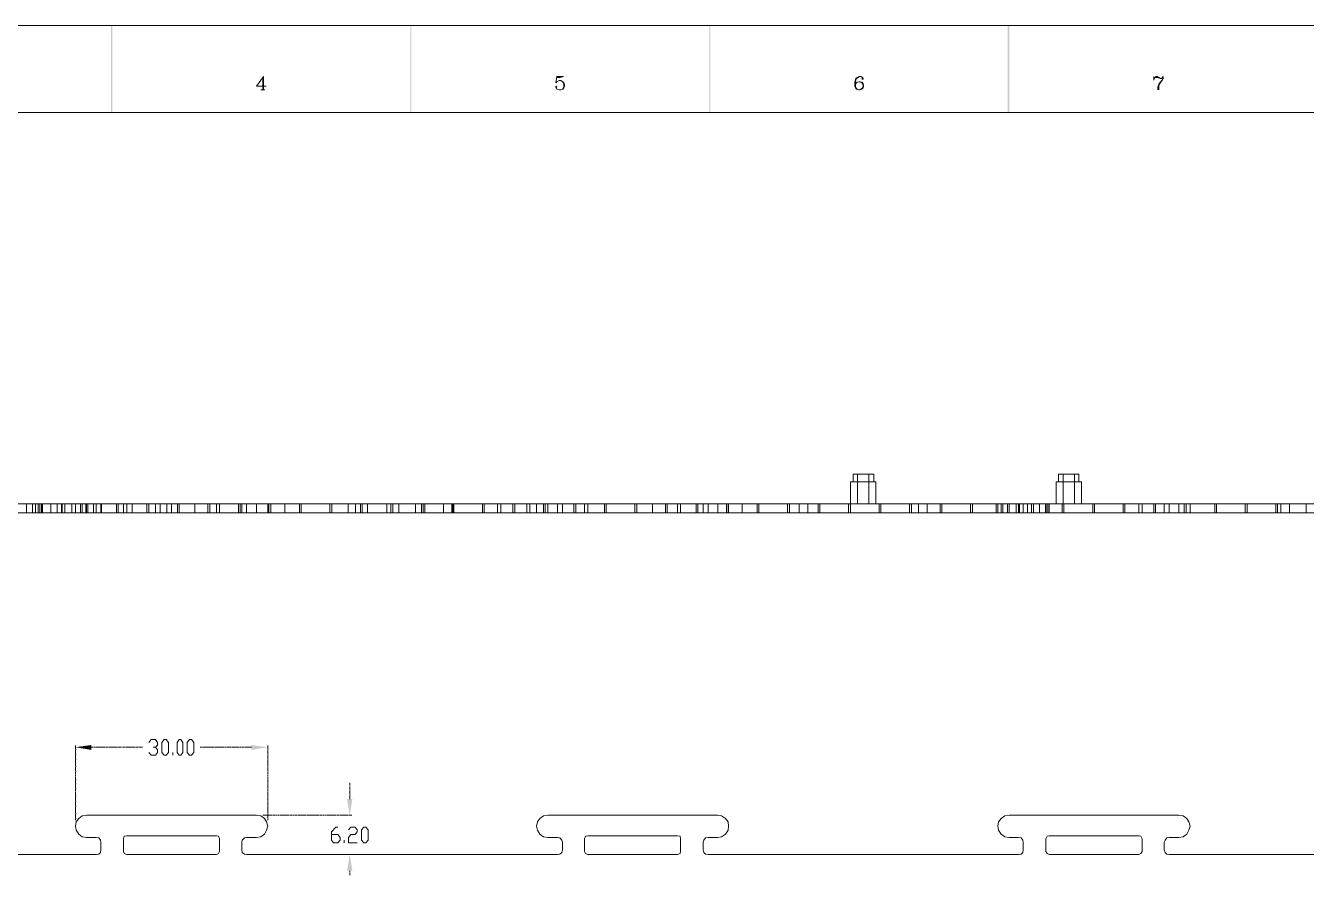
# Model space of a CAD drawing. Header units: millimetres. Extents: x 3 to 291, y 3 to 207.
# Drawn here: x 70.2 to 170.6, y 140.2 to 206.8 of the extents above; entities that cross this region are included whole.
import ezdxf

# ---------------------------------------------------------------- set-up
doc = ezdxf.new("R2010")
doc.units = ezdxf.units.MM

msp = doc.modelspace()

# ---------------------------------------------------------------- hatches: boundary and pattern name
h = msp.add_hatch(color=7)
h.dxf.hatch_style = 2
h.paths.add_polyline_path([(76.877228, 206.825215), (76.961894, 200.009548), (76.961894, 206.825215)])
h = msp.add_hatch(color=7)
h.dxf.hatch_style = 2
h.paths.add_polyline_path([(76.877228, 200.009442), (76.961894, 200.009442), (76.877228, 206.825109)])
h = msp.add_hatch(color=7)
h.dxf.hatch_style = 2
h.paths.add_polyline_path([(100.33, 206.825215), (100.414667, 200.009548), (100.414667, 206.825215)])
h = msp.add_hatch(color=7)
h.dxf.hatch_style = 2
h.paths.add_polyline_path([(100.33, 200.009442), (100.414667, 200.009442), (100.33, 206.825109)])
h = msp.add_hatch(color=7)
h.dxf.hatch_style = 2
h.paths.add_polyline_path([(123.782772, 206.825215), (123.867086, 200.009548), (123.867086, 206.825215)])
h = msp.add_hatch(color=7)
h.dxf.hatch_style = 2
h.paths.add_polyline_path([(123.782772, 200.009442), (123.867086, 200.009442), (123.782772, 206.825109)])
h = msp.add_hatch(color=7)
h.dxf.hatch_style = 2
h.paths.add_polyline_path([(147.193, 206.825215), (147.32, 200.009548), (147.32, 206.825215)])
h = msp.add_hatch(color=7)
h.dxf.hatch_style = 2
h.paths.add_polyline_path([(147.193, 200.009442), (147.32, 200.009442), (147.193, 206.825109)])
at = {"true_color": 0x00ffff}
h = msp.add_hatch(color=4, dxfattribs=at)
h.dxf.hatch_style = 2
h.paths.add_polyline_path([(74.083333, 150.225442), (75.311, 150.013776), (75.311, 150.394776)])
h = msp.add_hatch(color=4, dxfattribs=at)
h.dxf.hatch_style = 2
h.paths.add_polyline_path([(89.154071, 150.225442), (87.884071, 150.394776), (87.884071, 150.013776)])
h = msp.add_hatch(color=4, dxfattribs=at)
h.dxf.hatch_style = 2
h.paths.add_polyline_path([(95.588667, 144.891407), (95.800333, 146.161407), (95.377, 146.161407)])
h = msp.add_hatch(color=4, dxfattribs=at)
h.dxf.hatch_style = 2
h.paths.add_polyline_path([(95.588667, 141.80118), (95.377, 140.53118), (95.800333, 140.53118)])

# ---------------------------------------------------------------- linework, layer by layer
at = {"color": 7, "lineweight": 0}
for points in [[(291.422702, 206.825109), (3.175035, 206.825109)], [(291.422702, 206.825109), (3.175035, 206.825109)], [(88.815263, 201.787513), (88.815263, 202.845846), (88.264929, 202.083846), (89.026929, 202.083846)], [(88.773035, 202.718705), (88.773035, 201.787372)], [(111.844667, 202.845846), (111.76, 202.337846), (111.844667, 202.422513), (112.014, 202.50718), (112.141, 202.50718), (112.310333, 202.422513), (112.395, 202.337846), (112.437333, 202.210846), (112.437333, 202.083846), (112.395, 201.956846), (112.310333, 201.829846), (112.141, 201.787513), (112.014, 201.787513), (111.844667, 201.829846), (111.802333, 201.914513), (111.76, 201.99918), (111.76, 202.041513), (111.802333, 202.083846), (111.844667, 202.041513), (111.802333, 201.99918)], [(111.844667, 202.845846), (112.352667, 202.845846)], [(111.844667, 202.761109), (112.098667, 202.761109), (112.352667, 202.845776)], [(112.140965, 202.50718), (112.267965, 202.422513), (112.352631, 202.337846), (112.394965, 202.210846), (112.394965, 202.083846), (112.352631, 201.956846), (112.267965, 201.829846), (112.140965, 201.787513)], [(135.805333, 202.676513), (135.763, 202.63418), (135.805333, 202.591846), (135.847667, 202.63418), (135.847667, 202.676513), (135.805333, 202.76118), (135.678333, 202.845846), (135.551333, 202.845846), (135.382, 202.76118), (135.297333, 202.676513), (135.255, 202.591846), (135.212667, 202.38018), (135.212667, 202.083846), (135.255, 201.956846), (135.339667, 201.829846), (135.509, 201.787513), (135.593667, 201.787513), (135.763, 201.829846), (135.847667, 201.956846), (135.89, 202.083846), (135.89, 202.12618), (135.847667, 202.295513), (135.763, 202.38018), (135.593667, 202.422513), (135.551333, 202.422513), (135.382, 202.38018), (135.297333, 202.295513), (135.255, 202.12618)], [(135.551404, 202.845846), (135.466737, 202.76118), (135.339737, 202.676513), (135.297404, 202.591846), (135.255071, 202.38018), (135.255071, 202.083846), (135.297404, 201.956846), (135.382071, 201.829846), (135.509071, 201.787513)], [(135.593631, 201.787513), (135.678298, 201.829846), (135.805298, 201.956846), (135.847631, 202.083846), (135.847631, 202.12618), (135.805298, 202.295513), (135.678298, 202.38018), (135.593631, 202.422513)], [(158.665263, 202.845846), (158.665263, 202.549513)], [(158.665263, 202.634144), (158.749929, 202.718811), (158.834596, 202.845811), (158.919616, 202.845811), (159.173263, 202.676478), (159.258282, 202.676478), (159.300263, 202.718811), (159.384929, 202.845811)], [(158.75, 202.718705), (158.834667, 202.761039), (158.919333, 202.761039), (159.173333, 202.676372)], [(159.300192, 202.549548), (159.088526, 202.295548), (159.046192, 202.210882), (158.961526, 202.041548), (158.961526, 201.787548)], [(159.384929, 202.845846), (159.384929, 202.676513), (159.300263, 202.549513), (159.130929, 202.295513), (159.088596, 202.210846), (159.046263, 202.041513), (159.046263, 201.787513)], [(88.603737, 201.787513), (88.942404, 201.787513)], [(134.873929, 169.317846), (134.873929, 171.053513)], [(136.863702, 171.053478), (134.874035, 171.053478)], [(135.085596, 171.64618), (135.085596, 171.053513)], [(136.694369, 171.646144), (135.085702, 171.646144)], [(136.694369, 171.646144), (136.694369, 171.053478)], [(136.863702, 169.317811), (136.863702, 171.053478)], [(151.003, 169.317846), (151.003, 171.053513)], [(152.992702, 171.053478), (151.003035, 171.053478)], [(151.171981, 171.64618), (151.171981, 171.053513)], [(152.781035, 171.646144), (151.172016, 171.646144)], [(152.781035, 171.646215), (152.781035, 171.053548)], [(152.992702, 169.317882), (152.992702, 171.053548)], [(56.642035, 169.317811), (215.138035, 169.317811)], [(74.083333, 168.598144), (74.083333, 169.317811)], [(74.929965, 169.317846), (74.929965, 168.59818)], [(88.265071, 168.598144), (88.265071, 169.317811)], [(89.154071, 168.598144), (89.154071, 169.317811)], [(110.236, 168.598144), (110.236, 169.317811)], [(111.125, 169.317846), (111.125, 168.59818)], [(124.459929, 168.598144), (124.459929, 169.317811)], [(125.306737, 168.598144), (125.306737, 169.317811)], [(146.431035, 168.598144), (146.431035, 169.317811)], [(147.320035, 169.317846), (147.320035, 168.59818)], [(160.612772, 168.598144), (160.612772, 169.317811)], [(161.501596, 168.598144), (161.501596, 169.317811)], [(56.642035, 168.598144), (215.138035, 168.598144)], [(74.929965, 144.891407), (74.591298, 144.849074), (74.337298, 144.637407), (74.125631, 144.383407), (74.083298, 144.044741), (74.125631, 143.706074), (74.337298, 143.409741), (74.591298, 143.198074), (74.929965, 143.155741)], [(88.265, 144.891548), (74.93, 144.891548)], [(88.265071, 143.155776), (88.603737, 143.198109), (88.900071, 143.409776), (89.069404, 143.706109), (89.154071, 144.044776), (89.069404, 144.383443), (88.900071, 144.637442), (88.603737, 144.849109), (88.265071, 144.891442)], [(111.125, 144.891407), (110.786333, 144.849074), (110.49, 144.637407), (110.320667, 144.383407), (110.236, 144.044741), (110.320667, 143.706074), (110.49, 143.409741), (110.786333, 143.198074), (111.125, 143.155741)], [(124.46, 144.891548), (111.125, 144.891548)], [(124.459929, 143.155776), (124.756263, 143.198109), (125.052596, 143.409776), (125.264263, 143.706109), (125.306596, 144.044776), (125.264263, 144.383443), (125.052596, 144.637442), (124.756263, 144.849109), (124.459929, 144.891442)], [(147.320035, 144.891407), (146.981369, 144.849074), (146.685035, 144.637407), (146.473369, 144.383407), (146.431035, 144.044741), (146.473369, 143.706074), (146.685035, 143.409741), (146.981369, 143.198074), (147.320035, 143.155741)], [(160.612667, 144.891548), (147.32, 144.891548)], [(160.612772, 143.155776), (160.951439, 143.198109), (161.247773, 143.409776), (161.416753, 143.706109), (161.501772, 144.044776), (161.416753, 144.383443), (161.247773, 144.637442), (160.951439, 144.849109), (160.612772, 144.891442)], [(74.93, 143.155882), (75.692, 143.155882)], [(76.073035, 142.774741), (76.030702, 142.944074), (75.903702, 143.113407), (75.692035, 143.155741)], [(76.073035, 142.774705), (76.073035, 142.182039)], [(78.104965, 143.282882), (77.893298, 143.240548), (77.850965, 143.028882)], [(77.851035, 142.055039), (77.851035, 143.028705)], [(78.105, 143.282882), (85.132333, 143.282882)], [(85.386333, 143.028811), (85.301667, 143.240478), (85.132333, 143.282811)], [(85.386369, 143.028705), (85.386369, 142.055039)], [(87.503, 143.155776), (87.333667, 143.113442), (87.164333, 142.944109), (87.122, 142.774776)], [(87.122035, 142.182039), (87.122035, 142.774705)], [(87.503, 143.155882), (88.265, 143.155882)], [(111.125, 143.155882), (111.887, 143.155882)], [(112.268071, 142.774741), (112.225737, 142.944074), (112.056404, 143.113407), (111.887071, 143.155741)], [(112.268035, 142.774705), (112.268035, 142.182039)], [(114.257631, 143.282882), (114.088298, 143.240548), (114.003631, 143.028882)], [(114.003702, 142.055215), (114.003702, 143.028882)], [(114.257667, 143.282882), (121.285, 143.282882)], [(121.539, 143.028811), (121.496667, 143.240478), (121.285, 143.282811)], [(121.539035, 143.028882), (121.539035, 142.055215)], [(123.698035, 143.155776), (123.486369, 143.113442), (123.359369, 142.944109), (123.317035, 142.774776)], [(123.317035, 142.182215), (123.317035, 142.774882)], [(123.698, 143.155882), (124.46, 143.155882)], [(147.32, 143.155882), (148.039667, 143.155882)], [(148.420561, 142.774741), (148.378228, 142.944074), (148.25158, 143.113407), (148.039561, 143.155741)], [(148.420702, 142.774811), (148.420702, 142.182144)], [(150.452843, 143.282882), (150.28351, 143.240548), (150.19849, 143.028882)], [(150.198702, 142.055144), (150.198702, 143.028811)], [(150.452667, 143.282882), (157.48, 143.282882)], [(157.734035, 143.028811), (157.649369, 143.240478), (157.480035, 143.282811)], [(157.734035, 143.028811), (157.734035, 142.055144)], [(159.469667, 142.182215), (159.469667, 142.774882)], [(159.850702, 143.155776), (159.681369, 143.113442), (159.554369, 142.944109), (159.469702, 142.774776)], [(159.850667, 143.155882), (160.612667, 143.155882)], [(75.692, 141.801215), (58.123667, 141.801215)], [(75.692035, 141.80118), (75.903702, 141.843513), (76.030702, 141.970513), (76.073035, 142.18218)], [(77.851071, 142.055074), (77.893404, 141.885741), (78.105071, 141.801074)], [(85.132333, 141.801215), (78.105, 141.801215)], [(85.132263, 141.80118), (85.301596, 141.885846), (85.386263, 142.05518)], [(87.122, 142.18218), (87.164333, 141.970513), (87.333667, 141.843513), (87.503, 141.80118)], [(111.887, 141.801215), (87.503, 141.801215)], [(111.887071, 141.80118), (112.056404, 141.843513), (112.225737, 141.970513), (112.268071, 142.18218)], [(114.003737, 142.055074), (114.088404, 141.885741), (114.257737, 141.801074)], [(121.285, 141.801215), (114.257667, 141.801215)], [(121.284929, 141.80118), (121.496596, 141.885846), (121.538929, 142.05518)], [(123.317035, 142.18218), (123.359369, 141.970513), (123.486369, 141.843513), (123.698035, 141.80118)], [(148.039667, 141.801215), (123.698, 141.801215)], [(148.039702, 141.80118), (148.251369, 141.843513), (148.378016, 141.970513), (148.420702, 142.18218)], [(150.198596, 142.055074), (150.283263, 141.885741), (150.452949, 141.801074)], [(157.48, 141.801215), (150.452667, 141.801215)], [(157.480141, 141.80118), (157.649122, 141.885846), (157.734141, 142.05518)], [(159.469667, 142.18218), (159.554333, 141.970513), (159.681333, 141.843513), (159.850667, 141.80118)], [(184.234667, 141.801215), (159.850667, 141.801215)]]:
    msp.add_lwpolyline(points, dxfattribs=at)
msp.add_lwpolyline([(9.990667, 200.009478), (284.607, 200.009478), (284.607, 10.102144), (9.990667, 10.102144)], close=True, dxfattribs=at)
at = {"color": 8, "lineweight": 0, "true_color": 0x808080}
for points in [[(135.424298, 169.317846), (135.424298, 171.64618)], [(136.313298, 169.317846), (136.313298, 171.64618)], [(151.553122, 169.317846), (151.553122, 171.64618)], [(152.442474, 169.317846), (152.442474, 171.64618)], [(70.231035, 168.598144), (70.231035, 169.317811)], [(70.696702, 169.317811), (70.696702, 168.598144)], [(70.950702, 169.317811), (70.950702, 168.598144)], [(71.162369, 169.317811), (71.162369, 168.598144)], [(71.289369, 169.317811), (71.289369, 168.598144)], [(71.416369, 169.317811), (71.416369, 168.598144)], [(71.501035, 169.317811), (71.501035, 168.598144)], [(72.136035, 169.317811), (72.136035, 168.598144)], [(72.644035, 169.317811), (72.644035, 168.598144)], [(72.982702, 169.317811), (72.982702, 168.598144)], [(73.025035, 168.598144), (73.025035, 169.317811)], [(73.236702, 169.317811), (73.236702, 168.598144)], [(73.787035, 169.317811), (73.787035, 168.598144)], [(74.464369, 169.317846), (74.464369, 168.59818)], [(74.591369, 168.59818), (74.591369, 169.317846)], [(74.887702, 169.317846), (74.887702, 168.59818)], [(75.056929, 169.317846), (75.056929, 168.59818)], [(75.480263, 169.317846), (75.480263, 168.59818)], [(75.691929, 169.317846), (75.691929, 168.59818)], [(76.072929, 169.317846), (76.072929, 168.59818)], [(76.115263, 169.317846), (76.115263, 168.59818)], [(77.300596, 168.59818), (77.300596, 169.317846)], [(77.427596, 169.317846), (77.427596, 168.59818)], [(77.850929, 169.317846), (77.850929, 168.59818)], [(78.104929, 169.317846), (78.104929, 168.59818)], [(78.528263, 169.317846), (78.528263, 168.59818)], [(79.671263, 169.317846), (79.671263, 168.59818)], [(79.840596, 168.59818), (79.840596, 169.317846)], [(80.348596, 169.317846), (80.348596, 168.59818)], [(80.729596, 169.317846), (80.729596, 168.59818)], [(81.237596, 169.317846), (81.237596, 168.59818)], [(81.618596, 169.317846), (81.618596, 168.59818)], [(82.084263, 169.317846), (82.084263, 168.59818)], [(82.211263, 169.317846), (82.211263, 168.59818)], [(83.438929, 169.317846), (83.438929, 168.59818)], [(84.454929, 169.317846), (84.454929, 168.59818)], [(84.624263, 169.317846), (84.624263, 168.59818)], [(85.132263, 169.317846), (85.132263, 168.59818)], [(85.386263, 169.317846), (85.386263, 168.59818)], [(86.867929, 168.59818), (86.867929, 169.317846)], [(86.994929, 169.317846), (86.994929, 168.59818)], [(87.121929, 169.317846), (87.121929, 168.59818)], [(87.502929, 169.317846), (87.502929, 168.59818)], [(89.238667, 169.317846), (89.238667, 168.59818)], [(89.408, 168.59818), (89.408, 169.317846)], [(90.508667, 169.317846), (90.508667, 168.59818)], [(91.651667, 169.317846), (91.651667, 168.59818)], [(91.778667, 169.317846), (91.778667, 168.59818)], [(94.022333, 169.317846), (94.022333, 168.59818)], [(94.191667, 169.317846), (94.191667, 168.59818)], [(95.461667, 169.317846), (95.461667, 168.59818)], [(96.054333, 169.317846), (96.054333, 168.59818)], [(96.435333, 168.59818), (96.435333, 169.317846)], [(96.562333, 169.317846), (96.562333, 168.59818)], [(96.985667, 169.317846), (96.985667, 168.59818)], [(98.509667, 169.317846), (98.509667, 168.59818)], [(98.806, 169.317846), (98.806, 168.59818)], [(98.975333, 168.59818), (98.975333, 169.317846)], [(99.441, 169.317846), (99.441, 168.59818)], [(100.753333, 169.317846), (100.753333, 168.59818)], [(101.219, 169.317846), (101.219, 168.59818)], [(101.346, 169.317846), (101.346, 168.59818)], [(101.473, 169.317846), (101.473, 168.59818)], [(102.954667, 168.59818), (102.954667, 169.317846)], [(103.589667, 169.317846), (103.589667, 168.59818)], [(103.674333, 169.317846), (103.674333, 168.59818)], [(103.759, 169.317846), (103.759, 168.59818)], [(106.002667, 168.59818), (106.002667, 169.317846)], [(106.129667, 169.317846), (106.129667, 168.59818)], [(107.188, 169.317846), (107.188, 168.59818)], [(107.442, 169.317846), (107.442, 168.59818)], [(108.373333, 169.317846), (108.373333, 168.59818)], [(108.542667, 169.317846), (108.542667, 168.59818)], [(109.474, 169.317846), (109.474, 168.59818)], [(109.728, 169.317846), (109.728, 168.59818)], [(110.786333, 169.317846), (110.786333, 168.59818)], [(110.913333, 169.317846), (110.913333, 168.59818)], [(111.887071, 169.317846), (111.887071, 168.59818)], [(112.268071, 169.317846), (112.268071, 168.59818)], [(113.157071, 169.317846), (113.157071, 168.59818)], [(113.326404, 169.317846), (113.326404, 168.59818)], [(114.003737, 169.317846), (114.003737, 168.59818)], [(114.257737, 169.317846), (114.257737, 168.59818)], [(115.570071, 169.317846), (115.570071, 168.59818)], [(115.697071, 169.317846), (115.697071, 168.59818)], [(117.940737, 169.317846), (117.940737, 168.59818)], [(118.110071, 169.317846), (118.110071, 168.59818)], [(119.337737, 169.317846), (119.337737, 168.59818)], [(120.353737, 169.317846), (120.353737, 168.59818)], [(120.480737, 169.317846), (120.480737, 168.59818)], [(121.285071, 169.317846), (121.285071, 168.59818)], [(121.539071, 169.317846), (121.539071, 168.59818)], [(122.766737, 169.317846), (122.766737, 168.59818)], [(122.893737, 169.317846), (122.893737, 168.59818)], [(123.317071, 169.317846), (123.317071, 168.59818)], [(123.698071, 169.317846), (123.698071, 168.59818)], [(125.137404, 169.317846), (125.137404, 168.59818)], [(125.264404, 169.317846), (125.264404, 168.59818)], [(126.365071, 169.317846), (126.365071, 168.59818)], [(127.550404, 169.317846), (127.550404, 168.59818)], [(127.677404, 169.317846), (127.677404, 168.59818)], [(129.921071, 169.317846), (129.921071, 168.59818)], [(130.090404, 169.317846), (130.090404, 168.59818)], [(130.852404, 169.317846), (130.852404, 168.59818)], [(131.529737, 169.317846), (131.529737, 168.59818)], [(132.334071, 169.317846), (132.334071, 168.59818)], [(132.461071, 169.317846), (132.461071, 168.59818)], [(134.704737, 169.317846), (134.704737, 168.59818)], [(134.874071, 169.317846), (134.874071, 168.59818)], [(137.117737, 169.317846), (137.117737, 168.59818)], [(137.244737, 169.317846), (137.244737, 168.59818)], [(139.488404, 169.317846), (139.488404, 168.59818)], [(139.657737, 169.317846), (139.657737, 168.59818)], [(140.208071, 169.317846), (140.208071, 168.59818)], [(140.885404, 169.317846), (140.885404, 168.59818)], [(141.901404, 169.317846), (141.901404, 168.59818)], [(142.028404, 169.317846), (142.028404, 168.59818)], [(144.272071, 169.317846), (144.272071, 168.59818)], [(144.441404, 169.317846), (144.441404, 168.59818)], [(146.304071, 169.317846), (146.304071, 168.59818)], [(146.684929, 169.317846), (146.684929, 168.59818)], [(146.811929, 169.317846), (146.811929, 168.59818)], [(147.192929, 169.317846), (147.192929, 168.59818)], [(147.870404, 169.317846), (147.870404, 168.59818)], [(148.039737, 169.317846), (148.039737, 168.59818)], [(148.124404, 169.317846), (148.124404, 168.59818)], [(148.420737, 169.317846), (148.420737, 168.59818)], [(148.759404, 169.317846), (148.759404, 168.59818)], [(149.055384, 169.317846), (149.055384, 168.59818)], [(149.225071, 169.317846), (149.225071, 168.59818)], [(149.690737, 169.317846), (149.690737, 168.59818)], [(150.156051, 169.317846), (150.156051, 168.59818)], [(150.198737, 169.317846), (150.198737, 168.59818)], [(150.283404, 169.317846), (150.283404, 168.59818)], [(150.410404, 169.317846), (150.410404, 168.59818)], [(150.452737, 169.317846), (150.452737, 168.59818)], [(151.468808, 169.317846), (151.468808, 168.59818)], [(151.595455, 169.317846), (151.595455, 168.59818)], [(153.881737, 169.317846), (153.881737, 168.59818)], [(154.008384, 169.317846), (154.008384, 168.59818)], [(156.252404, 169.317846), (156.252404, 168.59818)], [(156.379404, 169.317846), (156.379404, 168.59818)], [(157.480071, 169.317846), (157.480071, 168.59818)], [(157.734071, 169.317846), (157.734071, 168.59818)], [(158.665404, 169.317846), (158.665404, 168.59818)], [(158.792404, 169.317846), (158.792404, 168.59818)], [(159.469737, 169.317846), (159.469737, 168.59818)], [(159.850737, 169.317846), (159.850737, 168.59818)], [(161.036176, 169.317846), (161.036176, 168.59818)], [(161.205157, 169.317846), (161.205157, 168.59818)], [(163.449106, 169.317846), (163.449106, 168.59818)], [(163.575753, 169.317846), (163.575753, 168.59818)], [(165.819772, 169.317846), (165.819772, 168.59818)], [(165.988753, 169.317846), (165.988753, 168.59818)], [(168.232772, 169.317846), (168.232772, 168.59818)], [(168.359772, 169.317846), (168.359772, 168.59818)], [(168.613772, 169.317846), (168.613772, 168.59818)], [(169.291106, 169.317846), (169.291106, 168.59818)], [(170.603086, 169.317846), (170.603086, 168.59818)]]:
    msp.add_lwpolyline(points, dxfattribs=at)
at = {"color": 6, "lineweight": 0, "true_color": 0xff00ff}
for points in [[(79.840596, 150.606478), (80.009929, 150.818144), (80.348596, 150.818144), (80.517929, 150.606478), (80.517929, 150.394811), (80.348596, 150.225478), (80.179263, 150.225478)], [(80.348596, 150.225442), (80.517929, 150.013776), (80.517929, 149.802109), (80.348596, 149.590442), (80.009929, 149.590442), (79.840596, 149.802109)], [(81.703369, 149.590513), (81.703369, 149.80218)], [(94.149298, 143.367478), (94.657298, 143.367478), (94.826631, 143.155811), (94.826631, 142.944144), (94.657298, 142.732478), (94.318631, 142.732478), (94.149298, 142.944144), (94.149298, 143.579144), (94.487965, 143.960144), (94.657298, 143.960144)], [(95.504071, 143.748513), (95.673404, 143.96018), (96.012071, 143.96018), (96.181404, 143.748513), (96.181404, 143.57918), (96.012071, 143.367513), (95.673404, 143.367513), (95.504071, 143.155846), (95.504071, 142.732513), (96.181404, 142.732513)], [(95.165263, 142.732548), (95.165263, 142.944215)]]:
    msp.add_lwpolyline(points, dxfattribs=at)
for points in [[(81.026071, 149.590513), (80.856737, 149.80218), (80.856737, 150.606513), (81.026071, 150.81818), (81.195404, 150.81818), (81.364737, 150.606513), (81.364737, 149.80218), (81.195404, 149.590513)], [(82.211333, 149.590513), (82.042, 149.80218), (82.042, 150.606513), (82.211333, 150.81818), (82.338333, 150.81818), (82.507667, 150.606513), (82.507667, 149.80218), (82.338333, 149.590513)], [(83.015596, 149.590513), (82.846263, 149.80218), (82.846263, 150.606513), (83.015596, 150.81818), (83.184929, 150.81818), (83.354263, 150.606513), (83.354263, 149.80218), (83.184929, 149.590513)], [(96.689369, 142.732548), (96.520035, 142.944215), (96.520035, 143.748548), (96.689369, 143.960215), (96.858702, 143.960215), (97.028035, 143.748548), (97.028035, 142.944215), (96.858702, 142.732548)]]:
    msp.add_lwpolyline(points, close=True, dxfattribs=at)
at = {"color": 4, "lineweight": 0, "true_color": 0x00ffff}
for points in [[(74.083333, 150.310215), (74.083333, 150.352548)], [(74.083333, 150.098513), (74.083333, 150.225513), (74.083333, 150.267846)], [(74.083333, 150.056144), (74.125667, 150.056144)], [(74.083333, 149.717478), (74.083333, 149.844478), (74.083333, 149.886811), (74.083333, 150.013811)], [(75.311, 150.225442), (75.438, 150.225442)], [(75.480333, 150.225442), (75.522667, 150.225442), (75.649667, 150.225442)], [(75.692035, 150.225442), (75.734369, 150.225442)], [(75.734404, 150.225442), (75.861404, 150.225442), (75.903737, 150.225442), (76.030737, 150.225442)], [(76.073035, 150.225442), (76.115369, 150.225442)], [(76.115263, 150.225442), (76.242263, 150.225442), (76.284596, 150.225442), (76.411596, 150.225442)], [(76.454071, 150.225442), (76.496404, 150.225442)], [(76.496263, 150.225442), (76.623263, 150.225442), (76.665596, 150.225442)], [(76.707965, 150.225442), (76.792631, 150.225442)], [(76.834929, 150.225442), (76.877263, 150.225442), (77.004263, 150.225442)], [(77.046631, 150.225442), (77.088965, 150.225442)], [(77.089, 150.225442), (77.216, 150.225442), (77.258333, 150.225442), (77.385333, 150.225442)], [(77.427667, 150.225442), (77.47, 150.225442)], [(77.470035, 150.225442), (77.597035, 150.225442), (77.639369, 150.225442)], [(77.681737, 150.225442), (77.766404, 150.225442)], [(77.808702, 150.225442), (77.851035, 150.225442), (77.978035, 150.225442)], [(78.020404, 150.225442), (78.062737, 150.225442)], [(78.062596, 150.225442), (78.189596, 150.225442), (78.231929, 150.225442), (78.358929, 150.225442)], [(78.401404, 150.225442), (78.443737, 150.225442)], [(78.443631, 150.225442), (78.570631, 150.225442), (78.612965, 150.225442), (78.739965, 150.225442)], [(78.782263, 150.225442), (78.824596, 150.225442)], [(78.824631, 150.225442), (78.951631, 150.225442), (78.993965, 150.225442)], [(79.036333, 150.225442), (79.121, 150.225442)], [(79.163298, 150.225442), (79.205631, 150.225442), (79.332631, 150.225442)], [(83.989369, 150.225442), (83.862369, 150.225442)], [(84.031737, 150.225442), (84.074071, 150.225442)], [(84.370404, 150.225442), (84.243404, 150.225442), (84.201071, 150.225442), (84.074071, 150.225442)], [(84.412631, 150.225442), (84.454965, 150.225442)], [(84.581965, 150.225442), (84.454965, 150.225442)], [(84.624298, 150.225442), (84.666631, 150.225442)], [(84.962929, 150.225442), (84.835929, 150.225442), (84.793596, 150.225442), (84.666596, 150.225442)], [(85.005333, 150.225442), (85.047667, 150.225442)], [(85.343965, 150.225442), (85.216965, 150.225442), (85.174631, 150.225442), (85.047631, 150.225442)], [(85.386333, 150.225442), (85.428667, 150.225442)], [(85.598035, 150.225442), (85.555702, 150.225442), (85.428702, 150.225442)], [(85.725, 150.225442), (85.640333, 150.225442)], [(85.936702, 150.225442), (85.809702, 150.225442), (85.767369, 150.225442)], [(85.979071, 150.225442), (86.021404, 150.225442)], [(86.317737, 150.225442), (86.190737, 150.225442), (86.148404, 150.225442), (86.021404, 150.225442)], [(86.359929, 150.225442), (86.402263, 150.225442)], [(86.698596, 150.225442), (86.571596, 150.225442), (86.529263, 150.225442), (86.402263, 150.225442)], [(86.740965, 150.225442), (86.783298, 150.225442)], [(86.952667, 150.225442), (86.910333, 150.225442), (86.783333, 150.225442)], [(87.079596, 150.225442), (86.994929, 150.225442)], [(87.291298, 150.225442), (87.164298, 150.225442), (87.121965, 150.225442)], [(87.333702, 150.225442), (87.376035, 150.225442)], [(87.672333, 150.225442), (87.545333, 150.225442), (87.503, 150.225442), (87.376, 150.225442)], [(87.714702, 150.225442), (87.757035, 150.225442)], [(87.884035, 150.225442), (87.757035, 150.225442)], [(89.154071, 150.310215), (89.154071, 150.352548)], [(89.154071, 150.098513), (89.154071, 150.225513), (89.154071, 150.267846)], [(89.154071, 150.056144), (89.196404, 150.056144)], [(89.154071, 149.717478), (89.154071, 149.844478), (89.154071, 149.886811), (89.154071, 150.013811)], [(74.083333, 149.675109), (74.125667, 149.675109)], [(74.083333, 149.336442), (74.083333, 149.463442), (74.083333, 149.505776), (74.083333, 149.632776)], [(74.083333, 149.294074), (74.125667, 149.294074)], [(74.083333, 149.082548), (74.083333, 149.124882), (74.083333, 149.251882)], [(74.083333, 148.955407), (74.083333, 149.040074)], [(74.083333, 148.743705), (74.083333, 148.870705), (74.083333, 148.913039)], [(74.083333, 148.701513), (74.125667, 148.701513)], [(89.154071, 149.675109), (89.196404, 149.675109)], [(89.154071, 149.336442), (89.154071, 149.463442), (89.154071, 149.505776), (89.154071, 149.632776)], [(89.154071, 149.294074), (89.196404, 149.294074)], [(89.154071, 149.082548), (89.154071, 149.124882), (89.154071, 149.251882)], [(89.154071, 148.955407), (89.154071, 149.040074)], [(89.154071, 148.743705), (89.154071, 148.870705), (89.154071, 148.913039)], [(89.154071, 148.701513), (89.196404, 148.701513)], [(74.083333, 148.362882), (74.083333, 148.489882), (74.083333, 148.532215), (74.083333, 148.659215)], [(74.083333, 148.320478), (74.125667, 148.320478)], [(74.083333, 148.108776), (74.083333, 148.151109), (74.083333, 148.278109)], [(74.083333, 147.981846), (74.083333, 148.066513)], [(74.083333, 147.770144), (74.083333, 147.897144), (74.083333, 147.939478)], [(74.083333, 147.727776), (74.125667, 147.727776)], [(74.083333, 147.389109), (74.083333, 147.516109), (74.083333, 147.558442), (74.083333, 147.685442)], [(89.154071, 148.362882), (89.154071, 148.489882), (89.154071, 148.532215), (89.154071, 148.659215)], [(89.154071, 148.320478), (89.196404, 148.320478)], [(89.154071, 148.108776), (89.154071, 148.151109), (89.154071, 148.278109)], [(89.154071, 147.981846), (89.154071, 148.066513)], [(89.154071, 147.770144), (89.154071, 147.897144), (89.154071, 147.939478)], [(89.154071, 147.727776), (89.196404, 147.727776)], [(89.154071, 147.389109), (89.154071, 147.516109), (89.154071, 147.558442), (89.154071, 147.685442)], [(74.083333, 147.346741), (74.125667, 147.346741)], [(74.083333, 147.008074), (74.083333, 147.135074), (74.083333, 147.177407), (74.083333, 147.304407)], [(74.083333, 146.965882), (74.125667, 146.965882)], [(74.083333, 146.75418), (74.083333, 146.796513), (74.083333, 146.923513)], [(74.083333, 146.627039), (74.083333, 146.711705)], [(89.154071, 147.346741), (89.196404, 147.346741)], [(89.154071, 147.008074), (89.154071, 147.135074), (89.154071, 147.177407), (89.154071, 147.304407)], [(89.154071, 146.965882), (89.196404, 146.965882)], [(89.154071, 146.75418), (89.154071, 146.796513), (89.154071, 146.923513)], [(89.154071, 146.627039), (89.154071, 146.711705)], [(95.588667, 147.262144), (95.588667, 147.304478), (95.588667, 147.431478)], [(95.588667, 147.135215), (95.588667, 147.219882)], [(95.588667, 146.923513), (95.588667, 147.050513), (95.588667, 147.092846)], [(95.588667, 146.881144), (95.631, 146.881144)], [(95.588667, 146.542478), (95.588667, 146.669478), (95.588667, 146.711811), (95.588667, 146.838811)], [(74.083333, 146.415513), (74.083333, 146.542513), (74.083333, 146.584846)], [(74.083333, 146.373144), (74.125667, 146.373144)], [(74.083333, 146.034513), (74.083333, 146.161513), (74.083333, 146.203846), (74.083333, 146.330846)], [(74.083333, 145.992109), (74.125667, 145.992109)], [(74.083333, 145.653478), (74.083333, 145.780478), (74.083333, 145.822811), (74.083333, 145.949811)], [(89.154071, 146.415513), (89.154071, 146.542513), (89.154071, 146.584846)], [(89.154071, 146.373144), (89.196404, 146.373144)], [(89.154071, 146.034513), (89.154071, 146.161513), (89.154071, 146.203846), (89.154071, 146.330846)], [(89.154071, 145.992109), (89.196404, 145.992109)], [(89.154071, 145.653478), (89.154071, 145.780478), (89.154071, 145.822811), (89.154071, 145.949811)], [(95.588667, 146.500109), (95.631, 146.500109)], [(95.588667, 146.161442), (95.588667, 146.288442), (95.588667, 146.330776), (95.588667, 146.457776)], [(74.083333, 145.611109), (74.125667, 145.611109)], [(74.083333, 145.399548), (74.083333, 145.441882), (74.083333, 145.568529)], [(74.083333, 145.060741), (74.083333, 145.187741), (74.083333, 145.230074), (74.083333, 145.357074)], [(74.083333, 145.018548), (74.125667, 145.018548)], [(74.083333, 144.679882), (74.083333, 144.806882), (74.083333, 144.849215), (74.083333, 144.976215)], [(88.773035, 144.891407), (88.900035, 144.891407)], [(88.942369, 144.891407), (88.984702, 144.891407), (89.111702, 144.891407)], [(89.154071, 145.611109), (89.196404, 145.611109)], [(89.154071, 145.399548), (89.154071, 145.441882), (89.154071, 145.568529)], [(89.154071, 145.060741), (89.154071, 145.187741), (89.154071, 145.230074), (89.154071, 145.357074)], [(89.154071, 145.018548), (89.196404, 145.018548)], [(89.154071, 144.679882), (89.154071, 144.806882), (89.154071, 144.849215), (89.154071, 144.976215)], [(89.154071, 144.891407), (89.196404, 144.891407)], [(89.196263, 144.891407), (89.323263, 144.891407), (89.365596, 144.891407), (89.492596, 144.891407)], [(89.534929, 144.891407), (89.577263, 144.891407)], [(89.577298, 144.891407), (89.704298, 144.891407), (89.746631, 144.891407)], [(89.789, 144.891407), (89.873667, 144.891407)], [(89.915965, 144.891407), (89.958298, 144.891407), (90.085298, 144.891407)], [(90.127667, 144.891407), (90.17, 144.891407)], [(90.170035, 144.891407), (90.297035, 144.891407), (90.339369, 144.891407), (90.466369, 144.891407)], [(90.508702, 144.891407), (90.551035, 144.891407)], [(90.551071, 144.891407), (90.678071, 144.891407), (90.720404, 144.891407), (90.847404, 144.891407)], [(90.889702, 144.891407), (90.932035, 144.891407)], [(90.931929, 144.891407), (91.058929, 144.891407), (91.101263, 144.891407)], [(91.143631, 144.891407), (91.228298, 144.891407)], [(91.270737, 144.891407), (91.313071, 144.891407), (91.440071, 144.891407)], [(91.482263, 144.891407), (91.524596, 144.891407)], [(91.524631, 144.891407), (91.651631, 144.891407), (91.693965, 144.891407), (91.820965, 144.891407)], [(91.863298, 144.891407), (91.905631, 144.891407)], [(91.905667, 144.891407), (92.032667, 144.891407), (92.075, 144.891407), (92.202, 144.891407)], [(92.244333, 144.891407), (92.286667, 144.891407)], [(92.286702, 144.891407), (92.413702, 144.891407), (92.456035, 144.891407)], [(92.498404, 144.891407), (92.583071, 144.891407)], [(92.625369, 144.891407), (92.667702, 144.891407), (92.794702, 144.891407)], [(92.837071, 144.891407), (92.879404, 144.891407)], [(92.879263, 144.891407), (93.006263, 144.891407), (93.048596, 144.891407), (93.175596, 144.891407)], [(93.218071, 144.891407), (93.260404, 144.891407)], [(93.260298, 144.891407), (93.387298, 144.891407), (93.429631, 144.891407)], [(93.472, 144.891407), (93.556667, 144.891407)], [(93.598929, 144.891407), (93.641263, 144.891407), (93.768263, 144.891407)], [(93.810631, 144.891407), (93.852965, 144.891407)], [(93.853, 144.891407), (93.98, 144.891407), (94.022333, 144.891407), (94.149333, 144.891407)], [(94.191667, 144.891407), (94.234, 144.891407)], [(94.234035, 144.891407), (94.361035, 144.891407), (94.403369, 144.891407), (94.530369, 144.891407)], [(94.572702, 144.891407), (94.615035, 144.891407)], [(94.615071, 144.891407), (94.742071, 144.891407), (94.784404, 144.891407)], [(94.826596, 144.891407), (94.911263, 144.891407)], [(94.953737, 144.891407), (94.996071, 144.891407), (95.123071, 144.891407)], [(95.165263, 144.891407), (95.207596, 144.891407)], [(95.207631, 144.891407), (95.334631, 144.891407), (95.376965, 144.891407), (95.503965, 144.891407)], [(95.546263, 144.891407), (95.588596, 144.891407)], [(95.588667, 144.891407), (95.758, 144.891407)], [(74.083333, 144.637372), (74.125667, 144.637372)], [(74.083333, 144.510372), (74.083333, 144.595039)], [(89.154071, 144.637372), (89.196404, 144.637372)], [(89.154071, 144.510372), (89.154071, 144.595039)], [(91.016667, 141.80118), (91.101333, 141.80118)], [(91.143667, 141.80118), (91.186, 141.80118)], [(91.186, 141.80118), (91.313, 141.80118), (91.355333, 141.80118)], [(91.397702, 141.80118), (91.482369, 141.80118)], [(91.524631, 141.80118), (91.566965, 141.80118), (91.693965, 141.80118)], [(91.736333, 141.80118), (91.778667, 141.80118)], [(91.778737, 141.80118), (91.905737, 141.80118), (91.948071, 141.80118), (92.075071, 141.80118)], [(92.117369, 141.80118), (92.159702, 141.80118)], [(92.159737, 141.80118), (92.286737, 141.80118), (92.329071, 141.80118), (92.456071, 141.80118)], [(92.498404, 141.80118), (92.540737, 141.80118)], [(92.540596, 141.80118), (92.667596, 141.80118), (92.709929, 141.80118)], [(92.752298, 141.80118), (92.836965, 141.80118)], [(92.879263, 141.80118), (92.921596, 141.80118), (93.048596, 141.80118)], [(93.090965, 141.80118), (93.133298, 141.80118)], [(93.133333, 141.80118), (93.260333, 141.80118), (93.302667, 141.80118), (93.429667, 141.80118)], [(93.472, 141.80118), (93.514333, 141.80118)], [(93.514369, 141.80118), (93.641369, 141.80118), (93.683702, 141.80118), (93.810702, 141.80118)], [(93.853, 141.80118), (93.895333, 141.80118)], [(93.895404, 141.80118), (94.022404, 141.80118), (94.064737, 141.80118)], [(94.106929, 141.80118), (94.191596, 141.80118)], [(94.234035, 141.80118), (94.276369, 141.80118), (94.403369, 141.80118)], [(94.445737, 141.80118), (94.488071, 141.80118)], [(94.487929, 141.80118), (94.614929, 141.80118), (94.657263, 141.80118), (94.784263, 141.80118)], [(94.826596, 141.80118), (94.868929, 141.80118)], [(94.868965, 141.80118), (94.995965, 141.80118), (95.038298, 141.80118)], [(95.080667, 141.80118), (95.165333, 141.80118)], [(95.207631, 141.80118), (95.249965, 141.80118), (95.376965, 141.80118)], [(95.419333, 141.80118), (95.461667, 141.80118)], [(95.461702, 141.80118), (95.588702, 141.80118), (95.631035, 141.80118), (95.758035, 141.80118)], [(95.588667, 140.531144), (95.588667, 140.446478)], [(95.588667, 140.40418), (95.588667, 140.361846), (95.588667, 140.234846)], [(95.588667, 140.192478), (95.631, 140.192478)]]:
    msp.add_lwpolyline(points, dxfattribs=at)

doc.saveas('drawing.dxf')
